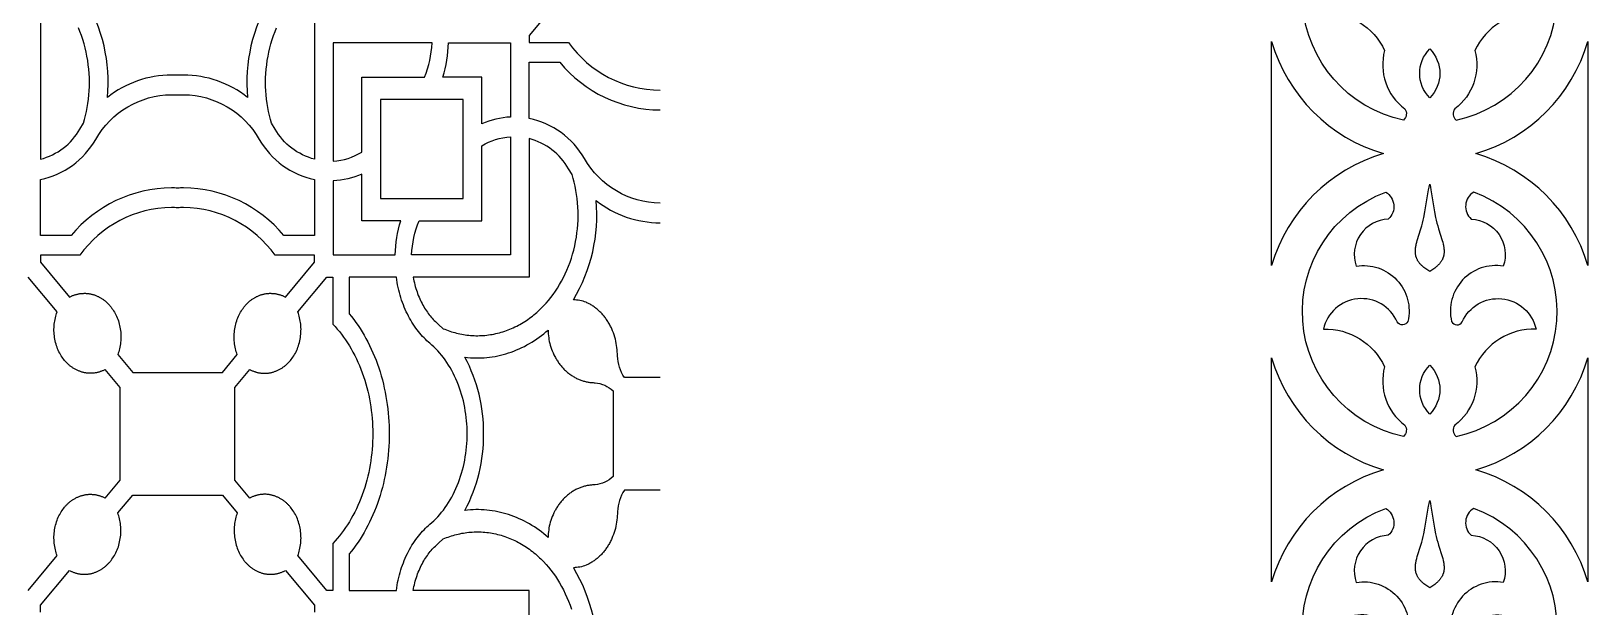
# Model space of a CAD drawing. Extents: x 59271 to 61367, y 41180 to 44085.
# Drawn here: x 60875 to 61367.3, y 43329.9 to 43511.9 of the extents above; entities that cross this region are included whole.
import ezdxf

# ---------------------------------------------------------------- set-up
doc = ezdxf.new("R2010")
doc.units = 0
doc.layers.get('0').update_dxf_attribs({"linetype": 'CONTINUOUS'})
doc.layers.add('LAYER_01', color=1, linetype='CONTINUOUS')

msp = doc.modelspace()

# ---------------------------------------------------------------- linework, layer by layer
for points in [[(60950.64, 43522.38, 0.159593), (60943.47, 43490.94, 0.16816), (60923.2, 43498.02, 0.014447), (60921.31, 43497.96, 0.014447), (60919.41, 43498.02, 0.16816), (60899.14, 43490.94, 0.159593), (60891.98, 43522.38, 0.091636)], [(61041.7, 43521.5), (61032.49, 43510.5), (61032.49, 43508.3), (61044.95, 43508.3, 0.240747), (61073.94, 43493.21)], [(60877.97, 43515.2), (60877.97, 43471.38, 0.200602), (60890.46, 43480.95), (60891.6, 43482.77), (60891.94, 43483.98), (60892.25, 43485.22), (60892.53, 43486.48), (60892.78, 43487.76), (60892.99, 43489.06), (60893.16, 43490.38), (60893.29, 43491.71), (60893.39, 43493.05), (60893.44, 43494.41), (60893.46, 43495.77), (60893.43, 43497.14), (60893.36, 43498.5), (60893.26, 43499.87), (60893.11, 43501.24), (60892.91, 43502.6), (60892.68, 43503.95), (60892.41, 43505.29), (60892.09, 43506.62), (60891.74, 43507.93), (60891.35, 43509.23), (60890.92, 43510.5), (60890.45, 43511.75), (60889.95, 43512.97)], [(60964.64, 43515.2), (60964.64, 43471.38, -0.200602), (60952.15, 43480.95), (60951.02, 43482.77), (60950.67, 43483.98), (60950.36, 43485.22), (60950.08, 43486.48), (60949.84, 43487.76), (60949.63, 43489.06), (60949.46, 43490.38), (60949.32, 43491.71), (60949.23, 43493.05), (60949.17, 43494.41), (60949.16, 43495.77), (60949.18, 43497.14), (60949.25, 43498.5), (60949.36, 43499.87), (60949.51, 43501.24), (60949.7, 43502.6), (60949.93, 43503.95), (60950.21, 43505.29), (60950.52, 43506.62), (60950.87, 43507.93), (60951.27, 43509.23), (60951.7, 43510.5), (60952.16, 43511.75), (60952.66, 43512.97)], [(61073.94, 43457.51, -0.26745), (61050, 43471.62, 0.215544), (61032.49, 43484.29), (61032.49, 43502.07), (61042.18, 43502.07, 0.222359), (61073.94, 43486.98), (61073.94, 43486.98)], [(61073.94, 43402.36), (61062.61, 43402.36, -0.12671), (61060.42, 43409.21), (61060.41, 43409.86), (61060.38, 43410.51), (61060.33, 43411.17), (61060.26, 43411.84), (61060.17, 43412.5), (61060.06, 43413.17), (61059.92, 43413.84), (61059.76, 43414.5), (61059.58, 43415.16), (61059.38, 43415.82), (61059.16, 43416.47), (61058.91, 43417.11), (61058.78, 43417.42), (61058.64, 43417.74), (61058.5, 43418.05), (61058.35, 43418.35), (61058.2, 43418.66), (61058.04, 43418.96), (61057.88, 43419.26), (61057.71, 43419.55), (61057.54, 43419.84), (61057.36, 43420.12), (61057.18, 43420.4), (61056.99, 43420.68), (61056.8, 43420.95), (61056.61, 43421.22), (61056.41, 43421.48), (61056.2, 43421.74), (61056, 43421.99), (61055.79, 43422.23), (61055.57, 43422.47), (61055.35, 43422.71), (61055.13, 43422.94), (61054.91, 43423.16), (61054.68, 43423.38), (61054.45, 43423.59), (61054.22, 43423.8), (61053.98, 43424), (61053.75, 43424.19), (61053.51, 43424.38), (61053.26, 43424.56), (61053.02, 43424.74), (61052.78, 43424.9), (61052.53, 43425.07), (61052.28, 43425.22), (61052.03, 43425.37), (61051.78, 43425.52), (61051.53, 43425.66), (61051.28, 43425.79), (61051.02, 43425.91), (61050.77, 43426.03), (61050.52, 43426.15, 0.091636), (61046.5, 43426.92, 0.159593), (61053.67, 43458.36, 0.16816), (61073.94, 43451.29)], [(61073.94, 43366.8), (61062.61, 43366.8, 0.12671), (61060.42, 43359.96), (61060.41, 43359.31), (61060.38, 43358.65), (61060.33, 43357.99), (61060.26, 43357.33), (61060.17, 43356.66), (61060.06, 43355.99), (61059.92, 43355.33), (61059.76, 43354.66), (61059.58, 43354), (61059.38, 43353.35), (61059.16, 43352.7), (61058.91, 43352.06), (61058.78, 43351.74), (61058.64, 43351.43), (61058.5, 43351.12), (61058.35, 43350.81), (61058.2, 43350.51), (61058.04, 43350.21), (61057.88, 43349.91), (61057.71, 43349.62), (61057.54, 43349.33), (61057.36, 43349.04), (61057.18, 43348.76), (61056.99, 43348.49), (61056.8, 43348.21), (61056.61, 43347.95), (61056.41, 43347.69), (61056.2, 43347.43), (61056, 43347.18), (61055.79, 43346.93), (61055.57, 43346.69), (61055.35, 43346.46), (61055.13, 43346.23), (61054.91, 43346), (61054.68, 43345.79), (61054.45, 43345.57), (61054.22, 43345.37), (61053.98, 43345.17), (61053.75, 43344.97), (61053.51, 43344.79), (61053.26, 43344.61), (61053.02, 43344.43), (61052.78, 43344.26), (61052.53, 43344.1), (61052.28, 43343.94), (61052.03, 43343.79), (61051.78, 43343.65), (61051.53, 43343.51), (61051.28, 43343.38), (61051.02, 43343.25), (61050.77, 43343.13), (61050.52, 43343.02, -0.091636), (61046.5, 43342.24, -0.159593), (61053.67, 43310.8, -0.16816)]]:
    msp.add_lwpolyline(points, format="xyb")
for points in [[(60999.4, 43497.35, 0.090687), (61001.79, 43508.16), (60970.53, 43508.16), (60970.53, 43470.81, 0.123377), (60979.57, 43473.66), (60979.57, 43497.35)], [(61026.61, 43484.73, 0.093744), (61017.56, 43482.58), (61017.56, 43497.35), (61005.21, 43497.35, 0.067508), (61007, 43508.16), (61026.61, 43508.16)], [(60921.31, 43491.71, -0.017043), (60923.2, 43491.8, -0.26745), (60947.14, 43477.68, 0.215544), (60964.64, 43465.02), (60964.64, 43447.23), (60954.96, 43447.23, 0.222359), (60923.2, 43462.32, 0.011427), (60921.31, 43462.27, 0.011427), (60919.41, 43462.32, 0.222359), (60887.66, 43447.23), (60877.97, 43447.23), (60877.97, 43465.02, 0.215544), (60895.47, 43477.68, -0.26745), (60919.41, 43491.8, -0.017043)], [(61017.56, 43475.65, -0.123377), (61026.61, 43478.5), (61026.61, 43441.15), (60995.35, 43441.15, -0.090687), (60997.74, 43451.95), (61017.56, 43451.95)], [(61044.99, 43468.35, 0.200602), (61032.49, 43477.93), (61032.49, 43434.11), (60995.83, 43434.11), (60995.94, 43433.51), (60996.07, 43432.91), (60996.2, 43432.32), (60996.35, 43431.73), (60996.51, 43431.15), (60996.68, 43430.57), (60996.86, 43430), (60997.05, 43429.44), (60997.25, 43428.89), (60997.46, 43428.34), (60997.68, 43427.81), (60997.91, 43427.28), (60998.14, 43426.77), (60998.39, 43426.26), (60998.64, 43425.77), (60998.9, 43425.28), (60999.17, 43424.81), (60999.45, 43424.35), (60999.73, 43423.9), (61000.02, 43423.46), (61000.31, 43423.03), (61000.62, 43422.62), (61000.92, 43422.22), (61001.23, 43421.83), (61001.55, 43421.45), (61001.86, 43421.09), (61002.19, 43420.74), (61002.51, 43420.4), (61002.84, 43420.08), (61003.17, 43419.77), (61003.51, 43419.47), (61003.84, 43419.18), (61005.36, 43417.82), (61005.87, 43417.61), (61006.38, 43417.41), (61006.89, 43417.22), (61007.41, 43417.04), (61007.94, 43416.87), (61008.47, 43416.71), (61009, 43416.56), (61009.54, 43416.41), (61010.08, 43416.28), (61010.62, 43416.17), (61011.17, 43416.06), (61011.73, 43415.96), (61012.28, 43415.87), (61012.84, 43415.8), (61013.4, 43415.74), (61013.96, 43415.69), (61014.53, 43415.65), (61015.1, 43415.62), (61015.67, 43415.6), (61016.24, 43415.6), (61016.81, 43415.61), (61017.38, 43415.63), (61017.95, 43415.67), (61018.53, 43415.71), (61019.1, 43415.77), (61019.67, 43415.84), (61020.24, 43415.93), (61020.82, 43416.02), (61021.39, 43416.13), (61021.95, 43416.25), (61022.52, 43416.38), (61023.09, 43416.53), (61023.65, 43416.69), (61024.21, 43416.86), (61024.77, 43417.04), (61025.32, 43417.23), (61025.87, 43417.44), (61026.42, 43417.65), (61026.96, 43417.88), (61027.5, 43418.12), (61028.03, 43418.37), (61028.56, 43418.64), (61029.09, 43418.91), (61029.61, 43419.19), (61030.12, 43419.49), (61030.63, 43419.79), (61031.13, 43420.11), (61031.63, 43420.43), (61032.12, 43420.77), (61032.61, 43421.11), (61033.09, 43421.46), (61033.56, 43421.82), (61034.02, 43422.2), (61034.48, 43422.57), (61034.93, 43422.96), (61035.37, 43423.36), (61035.81, 43423.76), (61036.24, 43424.17), (61037.07, 43425.01), (61037.87, 43425.87), (61038.64, 43426.76), (61039.39, 43427.68), (61040.11, 43428.64), (61040.81, 43429.64), (61041.49, 43430.67), (61042.15, 43431.74), (61042.77, 43432.84), (61043.37, 43433.98), (61043.94, 43435.14), (61044.47, 43436.34), (61044.98, 43437.56), (61045.44, 43438.81), (61045.87, 43440.08), (61046.26, 43441.37), (61046.62, 43442.68), (61046.93, 43444.01), (61047.21, 43445.35), (61047.44, 43446.71), (61047.63, 43448.07), (61047.78, 43449.43), (61047.89, 43450.8), (61047.96, 43452.17), (61047.98, 43453.54), (61047.97, 43454.9), (61047.91, 43456.25), (61047.82, 43457.6), (61047.68, 43458.93), (61047.51, 43460.25), (61047.3, 43461.55), (61047.06, 43462.83), (61046.78, 43464.09), (61046.47, 43465.32), (61046.12, 43466.54)], [(60979.57, 43466.72, -0.093744), (60970.53, 43464.58), (60970.53, 43441.15), (60990.14, 43441.15, -0.067508), (60991.93, 43451.95), (60979.57, 43451.95)], [(60919.41, 43456.1, 0.240747), (60890.43, 43441.01), (60877.97, 43441.01), (60877.97, 43438.81), (60887.18, 43427.8), (60887.37, 43427.9), (60887.56, 43427.99), (60887.75, 43428.09), (60887.94, 43428.17), (60888.14, 43428.26), (60888.34, 43428.33), (60888.54, 43428.41), (60888.74, 43428.48), (60888.95, 43428.55), (60889.16, 43428.61), (60889.37, 43428.67), (60889.58, 43428.72), (60889.79, 43428.77), (60890, 43428.82), (60890.22, 43428.86), (60890.43, 43428.89), (60890.65, 43428.92), (60890.87, 43428.95), (60891.09, 43428.97), (60891.31, 43428.98), (60891.53, 43428.99), (60891.75, 43429), (60891.97, 43429), (60892.2, 43429), (60892.42, 43428.99), (60892.64, 43428.97), (60892.86, 43428.95), (60893.09, 43428.92), (60893.31, 43428.89), (60893.53, 43428.86), (60893.75, 43428.82), (60893.97, 43428.77), (60894.19, 43428.72), (60894.41, 43428.66), (60894.63, 43428.6), (60894.84, 43428.54), (60895.06, 43428.47), (60895.27, 43428.39), (60895.49, 43428.31), (60895.7, 43428.22), (60895.91, 43428.13), (60896.11, 43428.04), (60896.32, 43427.94), (60896.52, 43427.83), (60896.72, 43427.72), (60896.92, 43427.61), (60897.12, 43427.49), (60897.31, 43427.37), (60897.5, 43427.25), (60897.69, 43427.12), (60897.88, 43426.99), (60898.06, 43426.85), (60898.24, 43426.71), (60898.42, 43426.57), (60898.6, 43426.42), (60898.77, 43426.27), (60898.94, 43426.12), (60899.1, 43425.96), (60899.26, 43425.8), (60899.42, 43425.64), (60899.58, 43425.47), (60899.73, 43425.31), (60899.88, 43425.14), (60900.03, 43424.97), (60900.31, 43424.61), (60900.59, 43424.24), (60900.86, 43423.86), (60901.12, 43423.46), (60901.37, 43423.05), (60901.6, 43422.62), (60901.83, 43422.18), (60902.04, 43421.72), (60902.24, 43421.26), (60902.43, 43420.78), (60902.6, 43420.29), (60902.75, 43419.79), (60902.89, 43419.29), (60903.01, 43418.77), (60903.12, 43418.25), (60903.21, 43417.73), (60903.28, 43417.2), (60903.34, 43416.67), (60903.38, 43416.14), (60903.4, 43415.61), (60903.4, 43415.08), (60903.39, 43414.55), (60903.36, 43414.02), (60903.31, 43413.5), (60903.25, 43412.99), (60903.17, 43412.48), (60903.08, 43411.97), (60902.97, 43411.48), (60902.85, 43411), (60902.71, 43410.52), (60902.56, 43410.06), (60902.4, 43409.61), (60907.13, 43403.96), (60910.92, 43403.96), (60921.31, 43403.96), (60931.7, 43403.96), (60935.49, 43403.96), (60940.21, 43409.61), (60940.05, 43410.06), (60939.9, 43410.52), (60939.77, 43411), (60939.65, 43411.48), (60939.54, 43411.97), (60939.44, 43412.48), (60939.37, 43412.99), (60939.3, 43413.5), (60939.26, 43414.02), (60939.23, 43414.55), (60939.21, 43415.08), (60939.22, 43415.61), (60939.24, 43416.14), (60939.28, 43416.67), (60939.33, 43417.2), (60939.4, 43417.73), (60939.49, 43418.25), (60939.6, 43418.77), (60939.72, 43419.29), (60939.86, 43419.79), (60940.02, 43420.29), (60940.19, 43420.78), (60940.37, 43421.26), (60940.57, 43421.72), (60940.79, 43422.18), (60941.01, 43422.62), (60941.25, 43423.05), (60941.5, 43423.46), (60941.76, 43423.86), (60942.02, 43424.24), (60942.3, 43424.61), (60942.59, 43424.97), (60942.73, 43425.14), (60942.88, 43425.31), (60943.04, 43425.47), (60943.19, 43425.64), (60943.35, 43425.8), (60943.51, 43425.96), (60943.68, 43426.12), (60943.85, 43426.27), (60944.02, 43426.42), (60944.19, 43426.57), (60944.37, 43426.71), (60944.55, 43426.85), (60944.74, 43426.99), (60944.92, 43427.12), (60945.11, 43427.25), (60945.3, 43427.37), (60945.5, 43427.49), (60945.69, 43427.61), (60945.89, 43427.72), (60946.09, 43427.83), (60946.3, 43427.94), (60946.5, 43428.04), (60946.71, 43428.13), (60946.92, 43428.22), (60947.13, 43428.31), (60947.34, 43428.39), (60947.55, 43428.47), (60947.77, 43428.54), (60947.99, 43428.6), (60948.2, 43428.66), (60948.42, 43428.72), (60948.64, 43428.77), (60948.86, 43428.82), (60949.08, 43428.86), (60949.31, 43428.89), (60949.53, 43428.92), (60949.75, 43428.95), (60949.97, 43428.97), (60950.2, 43428.99), (60950.42, 43429), (60950.64, 43429), (60950.86, 43429), (60951.08, 43428.99), (60951.31, 43428.98), (60951.53, 43428.97), (60951.75, 43428.95), (60951.96, 43428.92), (60952.18, 43428.89), (60952.4, 43428.86), (60952.61, 43428.82), (60952.83, 43428.77), (60953.04, 43428.72), (60953.25, 43428.67), (60953.46, 43428.61), (60953.67, 43428.55), (60953.87, 43428.48), (60954.07, 43428.41), (60954.28, 43428.33), (60954.47, 43428.26), (60954.67, 43428.17), (60954.87, 43428.09), (60955.06, 43427.99), (60955.25, 43427.9), (60955.44, 43427.8), (60964.64, 43438.81), (60964.64, 43441.01), (60952.19, 43441.01, 0.240747), (60923.2, 43456.1, 0.013206), (60921.31, 43456.04, 0.013206)], [(61059.06, 43371.04, -0.165069), (61053.33, 43368.43), (61053.06, 43368.42), (61052.79, 43368.42), (61052.51, 43368.4), (61052.24, 43368.38), (61051.96, 43368.36), (61051.69, 43368.32), (61051.41, 43368.28), (61051.13, 43368.24), (61050.85, 43368.19), (61050.57, 43368.13), (61050.29, 43368.07), (61050.01, 43368), (61049.74, 43367.92), (61049.46, 43367.83), (61049.18, 43367.74), (61048.9, 43367.64), (61048.62, 43367.54), (61048.35, 43367.43), (61048.07, 43367.31), (61047.8, 43367.19), (61047.53, 43367.06), (61047.26, 43366.92), (61046.99, 43366.77), (61046.72, 43366.62), (61046.46, 43366.47), (61046.2, 43366.3), (61045.94, 43366.13), (61045.68, 43365.96), (61045.42, 43365.77), (61045.17, 43365.58), (61044.92, 43365.39), (61044.68, 43365.19), (61044.44, 43364.98), (61044.2, 43364.77), (61043.96, 43364.55), (61043.73, 43364.33), (61043.51, 43364.1), (61043.28, 43363.87), (61043.06, 43363.63), (61042.85, 43363.39), (61042.64, 43363.14), (61042.43, 43362.89), (61042.23, 43362.63), (61042.03, 43362.37), (61041.84, 43362.11), (61041.66, 43361.84), (61041.47, 43361.57), (61041.3, 43361.3), (61041.12, 43361.02), (61040.96, 43360.74), (61040.79, 43360.45), (61040.64, 43360.17), (61040.34, 43359.59), (61040.06, 43359), (61039.8, 43358.4), (61039.57, 43357.8), (61039.35, 43357.2), (61039.16, 43356.59, 0.065359), (61038.51, 43351.79), (61037.82, 43352.39), (61037.11, 43352.97), (61036.39, 43353.53), (61035.66, 43354.08), (61034.91, 43354.6), (61034.15, 43355.11), (61033.38, 43355.6), (61032.6, 43356.06), (61031.81, 43356.51), (61031.01, 43356.93), (61030.2, 43357.34), (61029.38, 43357.72), (61028.55, 43358.08), (61027.71, 43358.41), (61026.87, 43358.72), (61026.02, 43359.01), (61025.17, 43359.28), (61024.31, 43359.52), (61023.45, 43359.74), (61022.59, 43359.93), (61021.72, 43360.1), (61020.85, 43360.24), (61019.98, 43360.36), (61019.1, 43360.46), (61018.23, 43360.53), (61017.36, 43360.58), (61016.5, 43360.6), (61015.63, 43360.6), (61014.77, 43360.57), (61013.91, 43360.53), (61013.05, 43360.45), (61012.2, 43360.36, 0.124595), (61018.12, 43384.58, 0.124595), (61012.2, 43408.8), (61013.05, 43408.71), (61013.91, 43408.64), (61014.77, 43408.59), (61015.63, 43408.57), (61016.5, 43408.57), (61017.36, 43408.59), (61018.23, 43408.64), (61019.1, 43408.71), (61019.98, 43408.8), (61020.85, 43408.92), (61021.72, 43409.07), (61022.59, 43409.24), (61023.45, 43409.43), (61024.31, 43409.65), (61025.17, 43409.89), (61026.02, 43410.15), (61026.87, 43410.44), (61027.71, 43410.75), (61028.55, 43411.09), (61029.38, 43411.45), (61030.2, 43411.83), (61031.01, 43412.23), (61031.81, 43412.66), (61032.6, 43413.1), (61033.38, 43413.57), (61034.15, 43414.06), (61034.91, 43414.56), (61035.66, 43415.09), (61036.39, 43415.63), (61037.11, 43416.2), (61037.82, 43416.78), (61038.51, 43417.37, 0.065359), (61039.16, 43412.57), (61039.35, 43411.97), (61039.57, 43411.36), (61039.8, 43410.76), (61040.06, 43410.17), (61040.34, 43409.58), (61040.64, 43409), (61040.79, 43408.71), (61040.96, 43408.43), (61041.12, 43408.15), (61041.3, 43407.87), (61041.47, 43407.6), (61041.66, 43407.32), (61041.84, 43407.06), (61042.03, 43406.79), (61042.23, 43406.53), (61042.43, 43406.28), (61042.64, 43406.02), (61042.85, 43405.78), (61043.06, 43405.53), (61043.28, 43405.3), (61043.51, 43405.06), (61043.73, 43404.83), (61043.96, 43404.61), (61044.2, 43404.39), (61044.44, 43404.18), (61044.68, 43403.98), (61044.92, 43403.78), (61045.17, 43403.58), (61045.42, 43403.39), (61045.68, 43403.21), (61045.94, 43403.03), (61046.2, 43402.86), (61046.46, 43402.7), (61046.72, 43402.54), (61046.99, 43402.39), (61047.26, 43402.25), (61047.53, 43402.11), (61047.8, 43401.98), (61048.07, 43401.85), (61048.35, 43401.74), (61048.62, 43401.63), (61048.9, 43401.52), (61049.18, 43401.42), (61049.46, 43401.33), (61049.74, 43401.25), (61050.01, 43401.17), (61050.29, 43401.1), (61050.57, 43401.04), (61050.85, 43400.98), (61051.13, 43400.93), (61051.41, 43400.88), (61051.69, 43400.84), (61051.96, 43400.81), (61052.24, 43400.78), (61052.51, 43400.76), (61052.79, 43400.75), (61053.06, 43400.74), (61053.33, 43400.74, -0.165069), (61059.06, 43398.12)]]:
    msp.add_lwpolyline(points, format="xyb", close=True)
for points in [[(60985.46, 43458.99), (61011.68, 43458.99), (61011.68, 43490.32), (60985.46, 43490.32)], [(60939.42, 43384.58), (60939.42, 43399.26), (60944.14, 43404.91), (60944.33, 43404.82), (60944.52, 43404.72), (60944.71, 43404.63), (60944.91, 43404.54), (60945.11, 43404.46), (60945.31, 43404.38), (60945.51, 43404.31), (60945.71, 43404.23), (60945.92, 43404.17), (60946.12, 43404.11), (60946.33, 43404.05), (60946.54, 43403.99), (60946.75, 43403.94), (60946.97, 43403.9), (60947.18, 43403.86), (60947.4, 43403.82), (60947.62, 43403.79), (60947.84, 43403.77), (60948.05, 43403.75), (60948.28, 43403.73), (60948.5, 43403.72), (60948.72, 43403.72), (60948.94, 43403.72), (60949.16, 43403.72), (60949.38, 43403.73), (60949.61, 43403.75), (60949.83, 43403.77), (60950.05, 43403.79), (60950.27, 43403.82), (60950.5, 43403.86), (60950.72, 43403.9), (60950.94, 43403.94), (60951.16, 43404), (60951.38, 43404.05), (60951.59, 43404.11), (60951.81, 43404.18), (60952.03, 43404.25), (60952.24, 43404.33), (60952.45, 43404.41), (60952.66, 43404.49), (60952.87, 43404.58), (60953.08, 43404.68), (60953.29, 43404.78), (60953.49, 43404.88), (60953.69, 43404.99), (60953.89, 43405.1), (60954.08, 43405.22), (60954.28, 43405.34), (60954.47, 43405.47), (60954.66, 43405.6), (60954.85, 43405.73), (60955.03, 43405.87), (60955.21, 43406.01), (60955.39, 43406.15), (60955.56, 43406.3), (60955.73, 43406.45), (60955.9, 43406.6), (60956.07, 43406.76), (60956.23, 43406.92), (60956.39, 43407.08), (60956.55, 43407.24), (60956.7, 43407.41), (60956.85, 43407.58), (60956.99, 43407.75), (60957.28, 43408.1), (60957.56, 43408.47), (60957.82, 43408.86), (60958.08, 43409.26), (60958.33, 43409.67), (60958.57, 43410.1), (60958.79, 43410.54), (60959.01, 43410.99), (60959.21, 43411.46), (60959.39, 43411.94), (60959.56, 43412.43), (60959.72, 43412.92), (60959.86, 43413.43), (60959.98, 43413.94), (60960.09, 43414.46), (60960.18, 43414.99), (60960.25, 43415.51), (60960.31, 43416.05), (60960.34, 43416.58), (60960.36, 43417.11), (60960.37, 43417.64), (60960.35, 43418.17), (60960.32, 43418.69), (60960.28, 43419.22), (60960.22, 43419.73), (60960.14, 43420.24), (60960.04, 43420.74), (60959.93, 43421.23), (60959.81, 43421.72), (60959.68, 43422.19), (60959.53, 43422.65), (60959.37, 43423.11), (60968.57, 43434.11), (60970.42, 43434.11), (60970.42, 43419.22), (60971.12, 43418.47), (60971.81, 43417.69), (60972.49, 43416.88), (60973.15, 43416.04), (60973.8, 43415.16), (60974.44, 43414.26), (60975.06, 43413.34), (60975.66, 43412.38), (60976.24, 43411.4), (60976.8, 43410.39), (60977.34, 43409.36), (60977.86, 43408.31), (60978.36, 43407.23), (60978.84, 43406.14), (60979.29, 43405.02), (60979.72, 43403.89), (60980.12, 43402.74), (60980.5, 43401.58), (60980.85, 43400.4), (60981.18, 43399.21), (60981.48, 43398.01), (60981.76, 43396.8), (60982, 43395.59), (60982.23, 43394.37), (60982.42, 43393.14), (60982.59, 43391.91), (60982.73, 43390.69), (60982.84, 43389.46), (60982.93, 43388.23), (60983, 43387.01), (60983.03, 43385.79), (60983.05, 43384.58), (60983.03, 43383.37), (60983, 43382.16), (60982.93, 43380.93), (60982.84, 43379.71), (60982.73, 43378.48), (60982.59, 43377.25), (60982.42, 43376.02), (60982.23, 43374.8), (60982, 43373.58), (60981.76, 43372.36), (60981.48, 43371.16), (60981.18, 43369.96), (60980.85, 43368.77), (60980.5, 43367.59), (60980.12, 43366.42), (60979.72, 43365.28), (60979.29, 43364.14), (60978.84, 43363.03), (60978.36, 43361.93), (60977.86, 43360.86), (60977.34, 43359.8), (60976.8, 43358.77), (60976.24, 43357.77), (60975.66, 43356.78), (60975.06, 43355.83), (60974.44, 43354.9), (60973.8, 43354), (60973.15, 43353.13), (60972.49, 43352.29), (60971.81, 43351.48), (60971.12, 43350.69), (60970.42, 43349.94), (60970.42, 43335.06), (60968.57, 43335.06), (60959.37, 43346.06), (60959.53, 43346.51), (60959.68, 43346.97), (60959.81, 43347.45), (60959.93, 43347.93), (60960.04, 43348.42), (60960.14, 43348.93), (60960.22, 43349.43), (60960.28, 43349.95), (60960.32, 43350.47), (60960.35, 43351), (60960.37, 43351.53), (60960.36, 43352.06), (60960.34, 43352.59), (60960.31, 43353.12), (60960.25, 43353.65), (60960.18, 43354.18), (60960.09, 43354.7), (60959.98, 43355.22), (60959.86, 43355.74), (60959.72, 43356.24), (60959.56, 43356.74), (60959.39, 43357.23), (60959.21, 43357.71), (60959.01, 43358.17), (60958.79, 43358.63), (60958.57, 43359.07), (60958.33, 43359.5), (60958.08, 43359.91), (60957.82, 43360.31), (60957.56, 43360.69), (60957.28, 43361.06), (60956.99, 43361.42), (60956.85, 43361.59), (60956.7, 43361.76), (60956.55, 43361.92), (60956.39, 43362.09), (60956.23, 43362.25), (60956.07, 43362.41), (60955.9, 43362.57), (60955.73, 43362.72), (60955.56, 43362.87), (60955.39, 43363.02), (60955.21, 43363.16), (60955.03, 43363.3), (60954.85, 43363.44), (60954.66, 43363.57), (60954.47, 43363.7), (60954.28, 43363.82), (60954.08, 43363.94), (60953.89, 43364.06), (60953.69, 43364.17), (60953.49, 43364.28), (60953.29, 43364.39), (60953.08, 43364.49), (60952.87, 43364.58), (60952.66, 43364.67), (60952.45, 43364.76), (60952.24, 43364.84), (60952.03, 43364.92), (60951.81, 43364.99), (60951.59, 43365.05), (60951.38, 43365.11), (60951.16, 43365.17), (60950.94, 43365.22), (60950.72, 43365.27), (60950.5, 43365.31), (60950.27, 43365.34), (60950.05, 43365.37), (60949.83, 43365.4), (60949.61, 43365.42), (60949.38, 43365.44), (60949.16, 43365.44), (60948.94, 43365.45), (60948.72, 43365.45), (60948.5, 43365.44), (60948.28, 43365.43), (60948.05, 43365.42), (60947.84, 43365.4), (60947.62, 43365.37), (60947.4, 43365.34), (60947.18, 43365.31), (60946.97, 43365.27), (60946.75, 43365.22), (60946.54, 43365.17), (60946.33, 43365.12), (60946.12, 43365.06), (60945.92, 43365), (60945.71, 43364.93), (60945.51, 43364.86), (60945.31, 43364.78), (60945.11, 43364.71), (60944.91, 43364.62), (60944.71, 43364.53), (60944.52, 43364.44), (60944.33, 43364.35), (60944.14, 43364.25), (60939.42, 43369.9)], [(61012.92, 43384.58), (61012.9, 43385.61), (61012.87, 43386.64), (61012.81, 43387.68), (61012.73, 43388.73), (61012.62, 43389.77), (61012.48, 43390.82), (61012.32, 43391.87), (61012.14, 43392.91), (61011.93, 43393.95), (61011.7, 43394.98), (61011.44, 43396.01), (61011.15, 43397.02), (61010.84, 43398.03), (61010.5, 43399.02), (61010.15, 43400), (61009.76, 43400.96), (61009.36, 43401.91), (61008.93, 43402.83), (61008.48, 43403.74), (61008.01, 43404.63), (61007.52, 43405.49), (61007.01, 43406.33), (61006.49, 43407.14), (61005.94, 43407.93), (61005.38, 43408.69), (61004.81, 43409.42), (61004.22, 43410.12), (61003.62, 43410.8), (61003, 43411.44), (61002.38, 43412.05), (61001.75, 43412.64), (61001.11, 43413.19), (61000.64, 43413.59), (61000.17, 43414.01), (60999.71, 43414.45), (60999.26, 43414.91), (60998.81, 43415.38), (60998.36, 43415.87), (60997.92, 43416.39), (60997.49, 43416.92), (60997.07, 43417.47), (60996.65, 43418.03), (60996.24, 43418.62), (60995.84, 43419.22), (60995.45, 43419.84), (60995.07, 43420.48), (60994.7, 43421.13), (60994.34, 43421.8), (60993.99, 43422.48), (60993.66, 43423.18), (60993.34, 43423.89), (60993.03, 43424.62), (60992.74, 43425.36), (60992.46, 43426.11), (60992.19, 43426.87), (60991.94, 43427.64), (60991.71, 43428.43), (60991.49, 43429.22), (60991.28, 43430.02), (60991.09, 43430.83), (60990.92, 43431.64), (60990.77, 43432.46), (60990.63, 43433.28), (60990.51, 43434.11), (60975.62, 43434.11), (60975.62, 43422.53), (60976.34, 43421.65), (60977.04, 43420.75), (60977.72, 43419.81), (60978.39, 43418.85), (60979.05, 43417.86), (60979.69, 43416.84), (60980.31, 43415.79), (60980.91, 43414.72), (60981.49, 43413.63), (60982.05, 43412.51), (60982.59, 43411.38), (60983.11, 43410.22), (60983.6, 43409.04), (60984.08, 43407.84), (60984.53, 43406.62), (60984.95, 43405.39), (60985.35, 43404.14), (60985.73, 43402.88), (60986.08, 43401.6), (60986.4, 43400.32), (60986.7, 43399.03), (60986.97, 43397.72), (60987.22, 43396.42), (60987.44, 43395.1), (60987.63, 43393.79), (60987.8, 43392.47), (60987.94, 43391.15), (60988.05, 43389.83), (60988.14, 43388.51), (60988.2, 43387.2), (60988.24, 43385.89), (60988.25, 43384.58), (60988.24, 43383.28), (60988.2, 43381.97), (60988.14, 43380.66), (60988.05, 43379.34), (60987.94, 43378.02), (60987.8, 43376.7), (60987.63, 43375.38), (60987.44, 43374.06), (60987.22, 43372.75), (60986.97, 43371.44), (60986.7, 43370.14), (60986.4, 43368.85), (60986.08, 43367.56), (60985.73, 43366.29), (60985.35, 43365.03), (60984.95, 43363.78), (60984.53, 43362.55), (60984.08, 43361.33), (60983.6, 43360.13), (60983.11, 43358.95), (60982.59, 43357.79), (60982.05, 43356.65), (60981.49, 43355.53), (60980.91, 43354.44), (60980.31, 43353.37), (60979.69, 43352.33), (60979.05, 43351.31), (60978.39, 43350.32), (60977.72, 43349.35), (60977.04, 43348.42), (60976.34, 43347.51), (60975.62, 43346.63), (60975.62, 43335.06), (60990.51, 43335.06), (60990.63, 43335.88), (60990.77, 43336.71), (60990.92, 43337.53), (60991.09, 43338.34), (60991.28, 43339.15), (60991.49, 43339.95), (60991.71, 43340.74), (60991.94, 43341.52), (60992.19, 43342.29), (60992.46, 43343.06), (60992.74, 43343.81), (60993.03, 43344.55), (60993.34, 43345.27), (60993.66, 43345.99), (60993.99, 43346.68), (60994.34, 43347.37), (60994.7, 43348.04), (60995.07, 43348.69), (60995.45, 43349.33), (60995.84, 43349.94), (60996.24, 43350.55), (60996.65, 43351.13), (60997.07, 43351.7), (60997.49, 43352.25), (60997.92, 43352.78), (60998.36, 43353.29), (60998.81, 43353.79), (60999.26, 43354.26), (60999.71, 43354.72), (61000.17, 43355.15), (61000.64, 43355.57), (61001.11, 43355.97), (61001.75, 43356.53), (61002.38, 43357.11), (61003, 43357.73), (61003.62, 43358.37), (61004.22, 43359.04), (61004.81, 43359.75), (61005.38, 43360.48), (61005.94, 43361.24), (61006.49, 43362.03), (61007.01, 43362.84), (61007.52, 43363.68), (61008.01, 43364.54), (61008.48, 43365.42), (61008.93, 43366.33), (61009.36, 43367.26), (61009.76, 43368.2), (61010.15, 43369.17), (61010.5, 43370.15), (61010.84, 43371.14), (61011.15, 43372.14), (61011.44, 43373.16), (61011.7, 43374.19), (61011.93, 43375.22), (61012.14, 43376.26), (61012.32, 43377.3), (61012.48, 43378.35), (61012.62, 43379.39), (61012.73, 43380.44), (61012.81, 43381.48), (61012.87, 43382.52), (61012.9, 43383.56)]]:
    msp.add_lwpolyline(points, close=True)
for points in [[(60874.04, 43335.06), (60883.25, 43346.06), (60883.09, 43346.51), (60882.94, 43346.97), (60882.8, 43347.45), (60882.68, 43347.93), (60882.57, 43348.42), (60882.48, 43348.93), (60882.4, 43349.43), (60882.34, 43349.95), (60882.29, 43350.47), (60882.26, 43351), (60882.25, 43351.53), (60882.25, 43352.06), (60882.27, 43352.59), (60882.31, 43353.12), (60882.36, 43353.65), (60882.44, 43354.18), (60882.53, 43354.7), (60882.63, 43355.22), (60882.76, 43355.74), (60882.9, 43356.24), (60883.05, 43356.74), (60883.22, 43357.23), (60883.41, 43357.71), (60883.61, 43358.17), (60883.82, 43358.63), (60884.05, 43359.07), (60884.28, 43359.5), (60884.53, 43359.91), (60884.79, 43360.31), (60885.06, 43360.69), (60885.34, 43361.06), (60885.62, 43361.42), (60885.77, 43361.59), (60885.92, 43361.76), (60886.07, 43361.92), (60886.22, 43362.09), (60886.38, 43362.25), (60886.55, 43362.41), (60886.71, 43362.57), (60886.88, 43362.72), (60887.05, 43362.87), (60887.23, 43363.02), (60887.4, 43363.16), (60887.59, 43363.3), (60887.77, 43363.44), (60887.96, 43363.57), (60888.14, 43363.7), (60888.34, 43363.82), (60888.53, 43363.94), (60888.73, 43364.06), (60888.92, 43364.17), (60889.13, 43364.28), (60889.33, 43364.39), (60889.53, 43364.49), (60889.74, 43364.58), (60889.95, 43364.67), (60890.16, 43364.76), (60890.37, 43364.84), (60890.59, 43364.92), (60890.8, 43364.99), (60891.02, 43365.05), (60891.24, 43365.11), (60891.46, 43365.17), (60891.68, 43365.22), (60891.9, 43365.27), (60892.12, 43365.31), (60892.34, 43365.34), (60892.56, 43365.37), (60892.78, 43365.4), (60893.01, 43365.42), (60893.23, 43365.44), (60893.45, 43365.44), (60893.67, 43365.45), (60893.9, 43365.45), (60894.12, 43365.44), (60894.34, 43365.43), (60894.56, 43365.42), (60894.78, 43365.4), (60895, 43365.37), (60895.22, 43365.34), (60895.43, 43365.31), (60895.65, 43365.27), (60895.86, 43365.22), (60896.07, 43365.17), (60896.28, 43365.12), (60896.49, 43365.06), (60896.7, 43365), (60896.9, 43364.93), (60897.11, 43364.86), (60897.31, 43364.78), (60897.51, 43364.71), (60897.71, 43364.62), (60897.9, 43364.53), (60898.09, 43364.44), (60898.28, 43364.35), (60898.47, 43364.25), (60903.2, 43369.9), (60903.2, 43384.58), (60903.2, 43399.26), (60898.47, 43404.91), (60898.28, 43404.82), (60898.09, 43404.72), (60897.9, 43404.63), (60897.71, 43404.54), (60897.51, 43404.46), (60897.31, 43404.38), (60897.11, 43404.31), (60896.9, 43404.23), (60896.7, 43404.17), (60896.49, 43404.11), (60896.28, 43404.05), (60896.07, 43403.99), (60895.86, 43403.94), (60895.65, 43403.9), (60895.43, 43403.86), (60895.22, 43403.82), (60895, 43403.79), (60894.78, 43403.77), (60894.56, 43403.75), (60894.34, 43403.73), (60894.12, 43403.72), (60893.9, 43403.72), (60893.67, 43403.72), (60893.45, 43403.72), (60893.23, 43403.73), (60893.01, 43403.75), (60892.78, 43403.77), (60892.56, 43403.79), (60892.34, 43403.82), (60892.12, 43403.86), (60891.9, 43403.9), (60891.68, 43403.94), (60891.46, 43404), (60891.24, 43404.05), (60891.02, 43404.11), (60890.8, 43404.18), (60890.59, 43404.25), (60890.37, 43404.33), (60890.16, 43404.41), (60889.95, 43404.49), (60889.74, 43404.58), (60889.53, 43404.68), (60889.33, 43404.78), (60889.13, 43404.88), (60888.92, 43404.99), (60888.73, 43405.1), (60888.53, 43405.22), (60888.34, 43405.34), (60888.14, 43405.47), (60887.96, 43405.6), (60887.77, 43405.73), (60887.59, 43405.87), (60887.4, 43406.01), (60887.23, 43406.15), (60887.05, 43406.3), (60886.88, 43406.45), (60886.71, 43406.6), (60886.55, 43406.76), (60886.38, 43406.92), (60886.22, 43407.08), (60886.07, 43407.24), (60885.92, 43407.41), (60885.77, 43407.58), (60885.62, 43407.75), (60885.34, 43408.1), (60885.06, 43408.47), (60884.79, 43408.86), (60884.53, 43409.26), (60884.28, 43409.67), (60884.05, 43410.1), (60883.82, 43410.54), (60883.61, 43410.99), (60883.41, 43411.46), (60883.22, 43411.94), (60883.05, 43412.43), (60882.9, 43412.92), (60882.76, 43413.43), (60882.63, 43413.94), (60882.53, 43414.46), (60882.44, 43414.99), (60882.36, 43415.51), (60882.31, 43416.05), (60882.27, 43416.58), (60882.25, 43417.11), (60882.25, 43417.64), (60882.26, 43418.17), (60882.29, 43418.69), (60882.34, 43419.22), (60882.4, 43419.73), (60882.48, 43420.24), (60882.57, 43420.74), (60882.68, 43421.23), (60882.8, 43421.72), (60882.94, 43422.19), (60883.09, 43422.65), (60883.25, 43423.11), (60874.04, 43434.11)], [(60877.97, 43328.16), (60877.97, 43330.36), (60887.18, 43341.36), (60887.37, 43341.27), (60887.56, 43341.17), (60887.75, 43341.08), (60887.94, 43340.99), (60888.14, 43340.91), (60888.34, 43340.83), (60888.54, 43340.76), (60888.74, 43340.68), (60888.95, 43340.62), (60889.16, 43340.56), (60889.37, 43340.5), (60889.58, 43340.44), (60889.79, 43340.39), (60890, 43340.35), (60890.22, 43340.31), (60890.43, 43340.27), (60890.65, 43340.24), (60890.87, 43340.22), (60891.09, 43340.2), (60891.31, 43340.18), (60891.53, 43340.17), (60891.75, 43340.17), (60891.97, 43340.17), (60892.2, 43340.17), (60892.42, 43340.18), (60892.64, 43340.2), (60892.86, 43340.22), (60893.09, 43340.24), (60893.31, 43340.27), (60893.53, 43340.31), (60893.75, 43340.35), (60893.97, 43340.39), (60894.19, 43340.45), (60894.41, 43340.5), (60894.63, 43340.56), (60894.84, 43340.63), (60895.06, 43340.7), (60895.27, 43340.78), (60895.49, 43340.86), (60895.7, 43340.94), (60895.91, 43341.03), (60896.11, 43341.13), (60896.32, 43341.23), (60896.52, 43341.33), (60896.72, 43341.44), (60896.92, 43341.55), (60897.12, 43341.67), (60897.31, 43341.79), (60897.5, 43341.92), (60897.69, 43342.05), (60897.88, 43342.18), (60898.06, 43342.32), (60898.24, 43342.46), (60898.42, 43342.6), (60898.6, 43342.75), (60898.77, 43342.9), (60898.94, 43343.05), (60899.1, 43343.21), (60899.26, 43343.37), (60899.42, 43343.53), (60899.58, 43343.69), (60899.73, 43343.86), (60899.88, 43344.03), (60900.03, 43344.2), (60900.31, 43344.55), (60900.59, 43344.92), (60900.86, 43345.31), (60901.12, 43345.7), (60901.37, 43346.12), (60901.6, 43346.55), (60901.83, 43346.99), (60902.04, 43347.44), (60902.24, 43347.91), (60902.43, 43348.39), (60902.6, 43348.88), (60902.75, 43349.37), (60902.89, 43349.88), (60903.01, 43350.39), (60903.12, 43350.91), (60903.21, 43351.44), (60903.28, 43351.96), (60903.34, 43352.49), (60903.38, 43353.03), (60903.4, 43353.56), (60903.4, 43354.09), (60903.39, 43354.62), (60903.36, 43355.14), (60903.31, 43355.67), (60903.25, 43356.18), (60903.17, 43356.69), (60903.08, 43357.19), (60902.97, 43357.68), (60902.85, 43358.17), (60902.71, 43358.64), (60902.56, 43359.1), (60902.4, 43359.56), (60907.13, 43365.21), (60910.92, 43365.21), (60921.31, 43365.21), (60931.7, 43365.21), (60935.49, 43365.21), (60940.21, 43359.56), (60940.05, 43359.1), (60939.9, 43358.64), (60939.77, 43358.17), (60939.65, 43357.68), (60939.54, 43357.19), (60939.44, 43356.69), (60939.37, 43356.18), (60939.3, 43355.67), (60939.26, 43355.14), (60939.23, 43354.62), (60939.21, 43354.09), (60939.22, 43353.56), (60939.24, 43353.03), (60939.28, 43352.49), (60939.33, 43351.96), (60939.4, 43351.44), (60939.49, 43350.91), (60939.6, 43350.39), (60939.72, 43349.88), (60939.86, 43349.37), (60940.02, 43348.88), (60940.19, 43348.39), (60940.37, 43347.91), (60940.57, 43347.44), (60940.79, 43346.99), (60941.01, 43346.55), (60941.25, 43346.12), (60941.5, 43345.7), (60941.76, 43345.31), (60942.02, 43344.92), (60942.3, 43344.55), (60942.59, 43344.2), (60942.73, 43344.03), (60942.88, 43343.86), (60943.04, 43343.69), (60943.19, 43343.53), (60943.35, 43343.37), (60943.51, 43343.21), (60943.68, 43343.05), (60943.85, 43342.9), (60944.02, 43342.75), (60944.19, 43342.6), (60944.37, 43342.46), (60944.55, 43342.32), (60944.74, 43342.18), (60944.92, 43342.05), (60945.11, 43341.92), (60945.3, 43341.79), (60945.5, 43341.67), (60945.69, 43341.55), (60945.89, 43341.44), (60946.09, 43341.33), (60946.3, 43341.23), (60946.5, 43341.13), (60946.71, 43341.03), (60946.92, 43340.94), (60947.13, 43340.86), (60947.34, 43340.78), (60947.55, 43340.7), (60947.77, 43340.63), (60947.99, 43340.56), (60948.2, 43340.5), (60948.42, 43340.45), (60948.64, 43340.39), (60948.86, 43340.35), (60949.08, 43340.31), (60949.31, 43340.27), (60949.53, 43340.24), (60949.75, 43340.22), (60949.97, 43340.2), (60950.2, 43340.18), (60950.42, 43340.17), (60950.64, 43340.17), (60950.86, 43340.17), (60951.08, 43340.17), (60951.31, 43340.18), (60951.53, 43340.2), (60951.75, 43340.22), (60951.96, 43340.24), (60952.18, 43340.27), (60952.4, 43340.31), (60952.61, 43340.35), (60952.83, 43340.39), (60953.04, 43340.44), (60953.25, 43340.5), (60953.46, 43340.56), (60953.67, 43340.62), (60953.87, 43340.68), (60954.07, 43340.76), (60954.28, 43340.83), (60954.47, 43340.91), (60954.67, 43340.99), (60954.87, 43341.08), (60955.06, 43341.17), (60955.25, 43341.27), (60955.44, 43341.36), (60964.64, 43330.36), (60964.64, 43328.16)], [(61032.49, 43291.24), (61032.49, 43335.06), (60995.83, 43335.06), (60995.94, 43335.66), (60996.07, 43336.26), (60996.2, 43336.85), (60996.35, 43337.44), (60996.51, 43338.02), (60996.68, 43338.6), (60996.86, 43339.16), (60997.05, 43339.73), (60997.25, 43340.28), (60997.46, 43340.82), (60997.68, 43341.36), (60997.91, 43341.88), (60998.14, 43342.4), (60998.39, 43342.91), (60998.64, 43343.4), (60998.9, 43343.88), (60999.17, 43344.36), (60999.45, 43344.82), (60999.73, 43345.27), (61000.02, 43345.71), (61000.31, 43346.13), (61000.62, 43346.55), (61000.92, 43346.95), (61001.23, 43347.34), (61001.55, 43347.71), (61001.86, 43348.08), (61002.19, 43348.43), (61002.51, 43348.76), (61002.84, 43349.09), (61003.17, 43349.4), (61003.51, 43349.7), (61003.84, 43349.99), (61005.36, 43351.34), (61005.87, 43351.55), (61006.38, 43351.75), (61006.89, 43351.94), (61007.41, 43352.13), (61007.94, 43352.3), (61008.47, 43352.46), (61009, 43352.61), (61009.54, 43352.75), (61010.08, 43352.88), (61010.62, 43353), (61011.17, 43353.11), (61011.73, 43353.21), (61012.28, 43353.29), (61012.84, 43353.37), (61013.4, 43353.43), (61013.96, 43353.48), (61014.53, 43353.52), (61015.1, 43353.55), (61015.67, 43353.56), (61016.24, 43353.56), (61016.81, 43353.56), (61017.38, 43353.53), (61017.95, 43353.5), (61018.53, 43353.45), (61019.1, 43353.39), (61019.67, 43353.32), (61020.24, 43353.24), (61020.82, 43353.14), (61021.39, 43353.04), (61021.95, 43352.92), (61022.52, 43352.78), (61023.09, 43352.64), (61023.65, 43352.48), (61024.21, 43352.31), (61024.77, 43352.13), (61025.32, 43351.93), (61025.87, 43351.73), (61026.42, 43351.51), (61026.96, 43351.28), (61027.5, 43351.04), (61028.03, 43350.79), (61028.56, 43350.53), (61029.09, 43350.26), (61029.61, 43349.97), (61030.12, 43349.68), (61030.63, 43349.37), (61031.13, 43349.06), (61031.63, 43348.73), (61032.12, 43348.4), (61032.61, 43348.06), (61033.09, 43347.7), (61033.56, 43347.34), (61034.02, 43346.97), (61034.48, 43346.59), (61034.93, 43346.2), (61035.37, 43345.81), (61035.81, 43345.41), (61036.24, 43345), (61037.07, 43344.16), (61037.87, 43343.29), (61038.64, 43342.4), (61039.39, 43341.48), (61040.11, 43340.52), (61040.81, 43339.53), (61041.49, 43338.5), (61042.15, 43337.43), (61042.77, 43336.33), (61043.37, 43335.19), (61043.94, 43334.02), (61044.47, 43332.83), (61044.98, 43331.61), (61045.44, 43330.36), (61045.87, 43329.09)]]:
    msp.add_lwpolyline(points)
at = {"layer": 'LAYER_01'}
for points in [[(61283.66, 43517.65, -0.302833), (61303.02, 43505.76, 0.307867), (61309.38, 43487.34, -0.391451), (61308.99, 43483.77, -0.752784), (61303.38, 43560.97, -0.507001), (61304.19, 43552.49, 0.499694), (61294.04, 43537.58, -0.535633), (61310.38, 43520.08, -0.604384), (61307.03, 43519.97, 0.723529)], [(61350.93, 43517.65, 0.302833), (61331.58, 43505.76, -0.307867), (61325.21, 43487.34, 0.391451), (61325.6, 43483.77, 0.752784), (61331.21, 43560.97, 0.507001), (61330.4, 43552.49, -0.499694), (61340.56, 43537.58, 0.535633), (61324.21, 43520.08, 0.604384), (61327.56, 43519.97, -0.723529)], [(61267.3, 43508.6, 0.256196), (61302.71, 43473.18, 0.256196), (61267.3, 43437.76)], [(61367.3, 43437.76, 0.256196), (61331.88, 43473.18, 0.256196), (61367.3, 43508.6)], [(61317.3, 43506.27, -0.412061), (61317.3, 43490.82, -0.412061)], [(61283.66, 43417.65, -0.302833), (61303.02, 43405.76, 0.307867), (61309.38, 43387.34, -0.391451), (61308.99, 43383.77, -0.752784), (61303.38, 43460.97, -0.507001), (61304.19, 43452.49, 0.499694), (61294.04, 43437.58, -0.535633), (61310.38, 43420.08, -0.604384), (61307.03, 43419.97, 0.723529)], [(61350.93, 43417.65, 0.302833), (61331.58, 43405.76, -0.307867), (61325.21, 43387.34, 0.391451), (61325.6, 43383.77, 0.752784), (61331.21, 43460.97, 0.507001), (61330.4, 43452.49, -0.499694), (61340.56, 43437.58, 0.535633), (61324.21, 43420.08, 0.604384), (61327.56, 43419.97, -0.723529)], [(61267.3, 43337.76), (61267.3, 43408.6, 0.256196), (61302.71, 43373.18, 0.256196)], [(61317.3, 43406.27, -0.412061), (61317.3, 43390.82, -0.412061)], [(61367.3, 43408.6), (61367.3, 43337.76, 0.256196), (61331.88, 43373.18, 0.256196)], [(61283.66, 43317.65, -0.302833), (61303.02, 43305.76, 0.307867), (61309.38, 43287.34, -0.391451), (61308.99, 43283.77, -0.752784), (61303.38, 43360.97, -0.507001), (61304.19, 43352.49, 0.499694), (61294.04, 43337.58, -0.535633), (61310.38, 43320.08, -0.604384), (61307.03, 43319.97, 0.723529)], [(61350.93, 43317.65, 0.302833), (61331.58, 43305.76, -0.307867), (61325.21, 43287.34, 0.391451), (61325.6, 43283.77, 0.752784), (61331.21, 43360.97, 0.507001), (61330.4, 43352.49, -0.499694), (61340.56, 43337.58, 0.535633), (61324.21, 43320.08, 0.604384), (61327.56, 43319.97, -0.723529)]]:
    msp.add_lwpolyline(points, format="xyb", close=True, dxfattribs=at)
for points in [[(61317.3, 43463.46), (61317.49, 43462.58), (61317.66, 43461.71), (61318.82, 43454.75), (61319.16, 43452.98), (61319.36, 43452.09), (61319.57, 43451.19), (61319.81, 43450.29), (61320.07, 43449.38), (61321.23, 43445.73), (61321.4, 43445.13), (61321.55, 43444.53), (61321.61, 43444.23), (61321.67, 43443.94), (61321.72, 43443.65), (61321.76, 43443.35), (61321.79, 43443.06), (61321.82, 43442.77), (61321.83, 43442.49), (61321.84, 43442.35), (61321.84, 43442.2), (61321.84, 43442.06), (61321.83, 43441.92), (61321.82, 43441.78), (61321.81, 43441.65), (61321.8, 43441.51), (61321.78, 43441.37), (61321.76, 43441.23), (61321.74, 43441.1), (61321.71, 43440.96), (61321.68, 43440.83), (61321.65, 43440.69), (61321.61, 43440.56), (61321.57, 43440.43), (61321.53, 43440.3), (61321.48, 43440.17), (61321.43, 43440.04), (61321.36, 43439.88), (61321.29, 43439.72), (61321.21, 43439.57), (61321.12, 43439.41), (61321.03, 43439.26), (61320.93, 43439.11), (61320.83, 43438.96), (61320.72, 43438.81), (61320.61, 43438.66), (61320.5, 43438.52), (61320.38, 43438.37), (61320.26, 43438.23), (61320.13, 43438.09), (61320, 43437.96), (61319.87, 43437.82), (61319.73, 43437.69), (61319.59, 43437.56), (61319.45, 43437.43), (61319.16, 43437.18), (61318.86, 43436.94), (61318.55, 43436.71), (61318.24, 43436.48), (61317.93, 43436.27), (61317.61, 43436.07), (61317.3, 43435.88), (61316.98, 43436.07), (61316.66, 43436.27), (61316.35, 43436.48), (61316.04, 43436.71), (61315.73, 43436.94), (61315.43, 43437.18), (61315.14, 43437.43), (61315, 43437.56), (61314.86, 43437.69), (61314.73, 43437.82), (61314.59, 43437.96), (61314.46, 43438.09), (61314.34, 43438.23), (61314.21, 43438.37), (61314.09, 43438.52), (61313.98, 43438.66), (61313.87, 43438.81), (61313.76, 43438.96), (61313.66, 43439.11), (61313.57, 43439.26), (61313.47, 43439.41), (61313.39, 43439.57), (61313.31, 43439.72), (61313.23, 43439.88), (61313.16, 43440.04), (61313.11, 43440.17), (61313.06, 43440.3), (61313.02, 43440.43), (61312.98, 43440.56), (61312.94, 43440.69), (61312.91, 43440.83), (61312.88, 43440.96), (61312.85, 43441.1), (61312.83, 43441.23), (61312.81, 43441.37), (61312.79, 43441.51), (61312.78, 43441.65), (61312.77, 43441.78), (61312.76, 43441.92), (61312.76, 43442.06), (61312.76, 43442.2), (61312.76, 43442.35), (61312.76, 43442.49), (61312.77, 43442.77), (61312.8, 43443.06), (61312.83, 43443.35), (61312.87, 43443.65), (61312.92, 43443.94), (61312.98, 43444.23), (61313.05, 43444.53), (61313.19, 43445.13), (61313.36, 43445.73), (61314.52, 43449.38), (61314.78, 43450.29), (61315.02, 43451.19), (61315.24, 43452.09), (61315.43, 43452.98), (61315.77, 43454.75), (61316.93, 43461.71), (61317.11, 43462.58)], [(61317.3, 43363.46), (61317.49, 43362.58), (61317.66, 43361.71), (61318.82, 43354.75), (61319.16, 43352.98), (61319.36, 43352.09), (61319.57, 43351.19), (61319.81, 43350.29), (61320.07, 43349.38), (61321.23, 43345.73), (61321.4, 43345.13), (61321.55, 43344.53), (61321.61, 43344.23), (61321.67, 43343.94), (61321.72, 43343.65), (61321.76, 43343.35), (61321.79, 43343.06), (61321.82, 43342.77), (61321.83, 43342.49), (61321.84, 43342.35), (61321.84, 43342.2), (61321.84, 43342.06), (61321.83, 43341.92), (61321.82, 43341.78), (61321.81, 43341.65), (61321.8, 43341.51), (61321.78, 43341.37), (61321.76, 43341.23), (61321.74, 43341.1), (61321.71, 43340.96), (61321.68, 43340.83), (61321.65, 43340.69), (61321.61, 43340.56), (61321.57, 43340.43), (61321.53, 43340.3), (61321.48, 43340.17), (61321.43, 43340.04), (61321.36, 43339.88), (61321.29, 43339.72), (61321.21, 43339.57), (61321.12, 43339.41), (61321.03, 43339.26), (61320.93, 43339.11), (61320.83, 43338.96), (61320.72, 43338.81), (61320.61, 43338.66), (61320.5, 43338.52), (61320.38, 43338.37), (61320.26, 43338.23), (61320.13, 43338.09), (61320, 43337.96), (61319.87, 43337.82), (61319.73, 43337.69), (61319.59, 43337.56), (61319.45, 43337.43), (61319.16, 43337.18), (61318.86, 43336.94), (61318.55, 43336.71), (61318.24, 43336.48), (61317.93, 43336.27), (61317.61, 43336.07), (61317.3, 43335.88), (61316.98, 43336.07), (61316.66, 43336.27), (61316.35, 43336.48), (61316.04, 43336.71), (61315.73, 43336.94), (61315.43, 43337.18), (61315.14, 43337.43), (61315, 43337.56), (61314.86, 43337.69), (61314.73, 43337.82), (61314.59, 43337.96), (61314.46, 43338.09), (61314.34, 43338.23), (61314.21, 43338.37), (61314.09, 43338.52), (61313.98, 43338.66), (61313.87, 43338.81), (61313.76, 43338.96), (61313.66, 43339.11), (61313.57, 43339.26), (61313.47, 43339.41), (61313.39, 43339.57), (61313.31, 43339.72), (61313.23, 43339.88), (61313.16, 43340.04), (61313.11, 43340.17), (61313.06, 43340.3), (61313.02, 43340.43), (61312.98, 43340.56), (61312.94, 43340.69), (61312.91, 43340.83), (61312.88, 43340.96), (61312.85, 43341.1), (61312.83, 43341.23), (61312.81, 43341.37), (61312.79, 43341.51), (61312.78, 43341.65), (61312.77, 43341.78), (61312.76, 43341.92), (61312.76, 43342.06), (61312.76, 43342.2), (61312.76, 43342.35), (61312.76, 43342.49), (61312.77, 43342.77), (61312.8, 43343.06), (61312.83, 43343.35), (61312.87, 43343.65), (61312.92, 43343.94), (61312.98, 43344.23), (61313.05, 43344.53), (61313.19, 43345.13), (61313.36, 43345.73), (61314.52, 43349.38), (61314.78, 43350.29), (61315.02, 43351.19), (61315.24, 43352.09), (61315.43, 43352.98), (61315.77, 43354.75), (61316.93, 43361.71), (61317.11, 43362.58)]]:
    msp.add_lwpolyline(points, close=True, dxfattribs=at)

doc.saveas('drawing.dxf')
